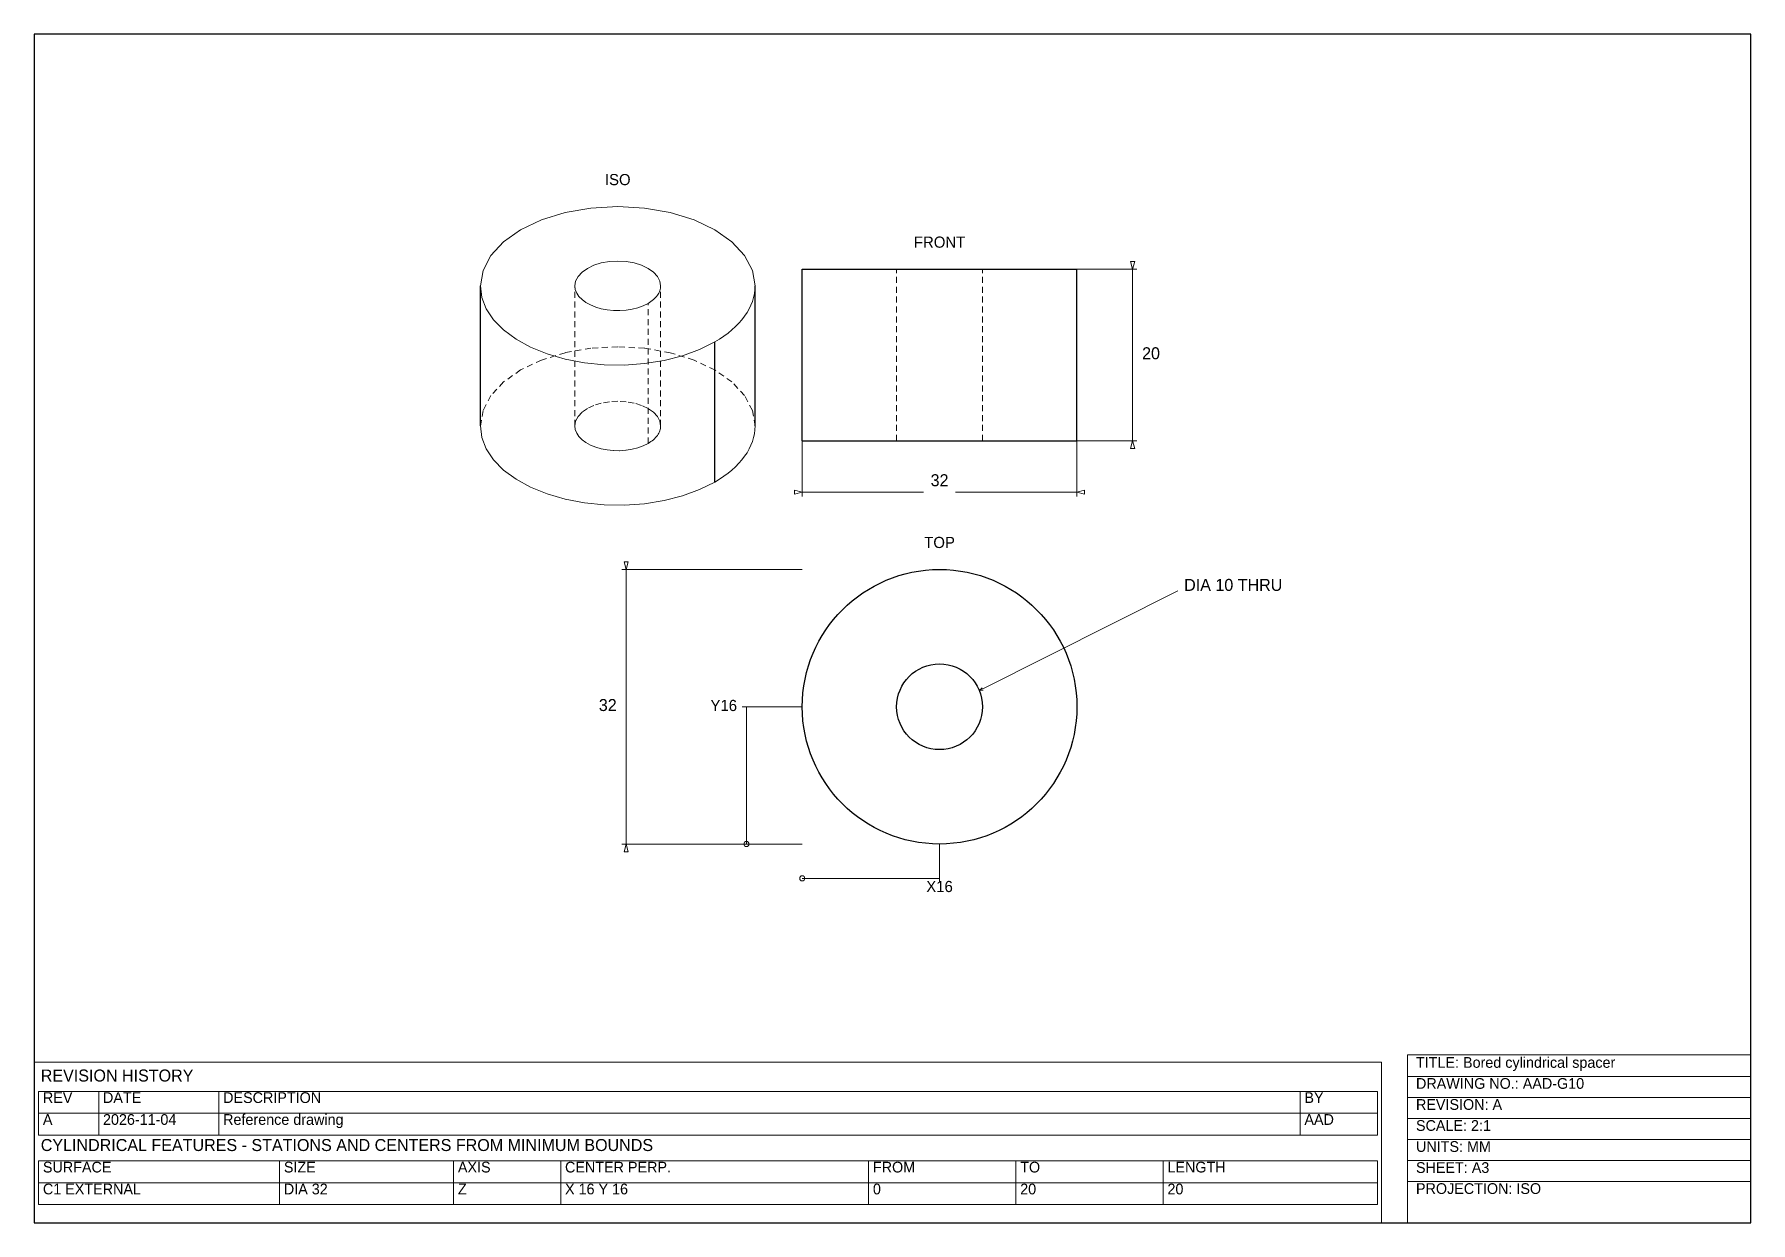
# Model space of a CAD drawing. Header units: millimetres. Extents: x 10 to 410, y 10 to 287.
import ezdxf
from ezdxf.enums import TextEntityAlignment as Align

# ---------------------------------------------------------------- set-up
doc = ezdxf.new("R2010")
doc.units = ezdxf.units.MM
doc.linetypes.add('HIDDEN', pattern=[2.3, 1.4, -0.9])
for name, color, linetype, lineweight in [('ANNOTATION', 7, 'Continuous', 18), ('BORDER', 7, 'Continuous', 18), ('DIMENSIONS', 7, 'Continuous', 18), ('HIDDEN', 8, 'Continuous', 18), ('SCHEDULE', 7, 'Continuous', 18), ('TITLE', 7, 'Continuous', 18), ('VISIBLE', 7, 'Continuous', 18)]:
    doc.layers.add(name, color=color, linetype=linetype, lineweight=lineweight)

msp = doc.modelspace()

# ---------------------------------------------------------------- linework, layer by layer
at = {"layer": 'BORDER', "lineweight": 30}
for p, q in [((410, 287), (10, 287)), ((10, 287), (10, 10)), ((410, 10), (410, 287)), ((10, 10), (410, 10))]:
    msp.add_line(p, q, dxfattribs=at)
at = {"layer": 'DIMENSIONS', "lineweight": 13}
for p, q in [((252.97, 232.26), (266.97, 232.26)), ((266.45, 234.06), (265.49, 234.06)), ((188.97, 192.26), (188.97, 179.26)), ((252.97, 192.26), (252.97, 179.26)), ((252.97, 192.26), (266.97, 192.26)), ((265.49, 190.46), (266.45, 190.46)), ((187.17, 180.74), (187.17, 179.78)), ((254.77, 179.78), (254.77, 180.74)), ((148.4, 164.06), (147.44, 164.06)), ((188.97, 162.26), (146.92, 162.26)), ((231.19, 134.49), (276.47, 157.26)), ((230.21, 134.08), (230.87, 134.7)), ((230.21, 134.08), (231.19, 134.49)), ((230.21, 134.08), (231.11, 134.11)), ((188.97, 130.26), (174.97, 130.26)), ((188.97, 98.26), (146.92, 98.26)), ((147.44, 96.46), (148.4, 96.46)), ((220.97, 98.26), (220.97, 89.26))]:
    msp.add_line(p, q, dxfattribs=at)
at = {"layer": 'DIMENSIONS', "lineweight": 18}
for p, q in [((265.97, 232.26), (265.49, 234.06)), ((265.97, 232.26), (266.45, 234.06)), ((265.97, 192.26), (265.97, 232.26)), ((265.97, 192.26), (265.49, 190.46)), ((265.97, 192.26), (266.45, 190.46)), ((188.97, 180.26), (187.17, 180.74)), ((188.97, 180.26), (187.17, 179.78)), ((188.97, 180.26), (217.21, 180.26)), ((224.72, 180.26), (252.97, 180.26)), ((252.97, 180.26), (254.77, 180.74)), ((252.97, 180.26), (254.77, 179.78)), ((147.92, 162.26), (147.44, 164.06)), ((147.92, 162.26), (148.4, 164.06)), ((147.92, 98.26), (147.92, 162.26)), ((174.97, 130.26), (176.97, 130.26)), ((175.97, 98.26), (175.97, 130.26)), ((147.92, 98.26), (147.44, 96.46)), ((147.92, 98.26), (148.4, 96.46)), ((188.97, 90.26), (220.97, 90.26)), ((220.97, 89.26), (220.97, 91.26))]:
    msp.add_line(p, q, dxfattribs=at)
for centre in [(175.97, 98.26), (188.97, 90.26)]:
    msp.add_circle(centre, 0.6, dxfattribs=at)
at = {"layer": 'HIDDEN', "linetype": 'HIDDEN', "lineweight": 18}
for p, q in [((210.97, 192.26), (210.97, 232.26)), ((230.97, 232.26), (210.97, 232.26)), ((230.97, 192.26), (230.97, 232.26)), ((135.97, 195.71), (135.97, 228.37)), ((155.97, 195.71), (155.97, 228.37)), ((153.04, 191.63), (153.04, 224.29)), ((230.97, 192.26), (210.97, 192.26))]:
    msp.add_line(p, q, dxfattribs=at)
at = {"layer": 'HIDDEN', "linetype": 'HIDDEN', "lineweight": 15}
for points in [[(177.97, 195.71), (177.35, 199.31), (175.53, 202.78), (172.57, 205.97), (168.59, 208.77), (163.75, 211.07), (158.21, 212.78), (152.21, 213.83), (145.97, 214.18), (139.72, 213.83), (133.72, 212.78), (128.19, 211.07), (123.34, 208.77), (119.36, 205.97), (116.4, 202.78), (114.58, 199.31), (113.97, 195.71)], [(155.97, 195.71), (155.77, 196.84), (155.21, 197.92), (154.28, 198.92), (153.04, 199.79), (151.52, 200.51), (149.79, 201.04), (147.92, 201.37), (145.97, 201.48), (144.02, 201.37), (142.14, 201.04), (140.41, 200.51), (138.9, 199.79), (137.65, 198.92), (136.73, 197.92), (136.16, 196.84), (135.97, 195.71)], [(135.97, 195.71), (136.08, 194.86), (136.4, 194.03), (136.93, 193.24), (137.65, 192.5), (138.56, 191.83), (139.62, 191.25), (140.83, 190.76), (142.14, 190.37), (143.54, 190.11), (144.99, 189.96), (146.46, 189.94), (147.92, 190.05), (149.34, 190.27), (150.68, 190.62), (151.92, 191.07), (153.04, 191.63)], [(153.04, 191.63), (153.38, 191.83), (153.7, 192.05), (154, 192.27), (154.28, 192.5), (154.54, 192.74), (154.79, 192.99), (155.01, 193.24), (155.21, 193.5), (155.38, 193.76), (155.54, 194.03), (155.67, 194.31), (155.77, 194.58), (155.86, 194.86), (155.92, 195.14), (155.95, 195.43), (155.97, 195.71)]]:
    msp.add_lwpolyline(points, dxfattribs=at)
at = {"layer": 'SCHEDULE', "lineweight": 18}
for p, q in [((324, 47.4), (10, 47.4)), ((10, 47.4), (10, 10)), ((324, 10), (324, 47.4)), ((10, 10), (324, 10))]:
    msp.add_line(p, q, dxfattribs=at)
at = {"layer": 'SCHEDULE', "lineweight": 13}
for p, q in [((11, 40.6), (323, 40.6)), ((11, 40.6), (11, 30.4)), ((25, 40.6), (25, 30.4)), ((53, 40.6), (53, 30.4)), ((305, 40.6), (305, 30.4)), ((323, 40.6), (323, 30.4)), ((11, 35.5), (323, 35.5)), ((11, 30.4), (323, 30.4)), ((11, 24.4), (323, 24.4)), ((11, 24.4), (11, 14.2)), ((67.16, 24.4), (67.16, 14.2)), ((107.72, 24.4), (107.72, 14.2)), ((132.68, 24.4), (132.68, 14.2)), ((204.44, 24.4), (204.44, 14.2)), ((238.76, 24.4), (238.76, 14.2)), ((273.08, 24.4), (273.08, 14.2)), ((323, 24.4), (323, 14.2)), ((11, 19.3), (323, 19.3)), ((11, 14.2), (323, 14.2))]:
    msp.add_line(p, q, dxfattribs=at)
at = {"layer": 'TITLE', "lineweight": 18}
for p, q in [((410, 49.1), (330, 49.1)), ((330, 49.1), (330, 10)), ((410, 10), (410, 49.1)), ((330, 10), (410, 10))]:
    msp.add_line(p, q, dxfattribs=at)
at = {"layer": 'TITLE', "lineweight": 13}
for p, q in [((330, 44.1), (410, 44.1)), ((330, 39.2), (410, 39.2)), ((330, 34.3), (410, 34.3)), ((330, 29.4), (410, 29.4)), ((330, 24.5), (410, 24.5)), ((330, 19.6), (410, 19.6))]:
    msp.add_line(p, q, dxfattribs=at)
at = {"layer": 'VISIBLE', "lineweight": 25}
for p, q in [((188.97, 192.26), (188.97, 232.26)), ((188.97, 232.26), (252.97, 232.26)), ((252.97, 192.26), (252.97, 232.26)), ((113.97, 195.71), (113.97, 228.37)), ((177.97, 195.71), (177.97, 228.37)), ((168.59, 182.64), (168.59, 215.3)), ((188.97, 192.26), (252.97, 192.26))]:
    msp.add_line(p, q, dxfattribs=at)
at = {"layer": 'VISIBLE', "lineweight": 18}
for points in [[(177.97, 228.37), (177.35, 231.97), (175.53, 235.44), (172.57, 238.63), (168.59, 241.43), (163.75, 243.73), (158.21, 245.44), (152.21, 246.49), (145.97, 246.84), (139.72, 246.49), (133.72, 245.44), (128.19, 243.73), (123.34, 241.43), (119.36, 238.63), (116.4, 235.44), (114.58, 231.97), (113.97, 228.37)], [(155.97, 228.37), (155.77, 229.5), (155.21, 230.58), (154.28, 231.58), (153.04, 232.45), (151.52, 233.17), (149.79, 233.7), (147.92, 234.03), (145.97, 234.14), (144.02, 234.03), (142.14, 233.7), (140.41, 233.17), (138.9, 232.45), (137.65, 231.58), (136.73, 230.58), (136.16, 229.5), (135.97, 228.37)], [(113.97, 228.37), (114.31, 225.66), (115.34, 223.01), (117.04, 220.47), (119.36, 218.1), (122.26, 215.96), (125.67, 214.09), (129.52, 212.52), (133.72, 211.3), (138.19, 210.45), (142.83, 209.98), (147.54, 209.92), (152.21, 210.25), (156.75, 210.97), (161.05, 212.08), (165.03, 213.53), (168.59, 215.3)], [(135.97, 228.37), (136.08, 227.52), (136.4, 226.69), (136.93, 225.9), (137.65, 225.16), (138.56, 224.49), (139.62, 223.91), (140.83, 223.42), (142.14, 223.03), (143.54, 222.77), (144.99, 222.62), (146.46, 222.6), (147.92, 222.71), (149.34, 222.93), (150.68, 223.28), (151.92, 223.73), (153.04, 224.29)], [(153.04, 224.29), (153.38, 224.49), (153.7, 224.71), (154, 224.93), (154.28, 225.16), (154.54, 225.4), (154.79, 225.65), (155.01, 225.9), (155.21, 226.16), (155.38, 226.42), (155.54, 226.69), (155.67, 226.97), (155.77, 227.24), (155.86, 227.52), (155.92, 227.8), (155.95, 228.09), (155.97, 228.37)], [(168.59, 215.3), (169.68, 215.96), (170.7, 216.65), (171.67, 217.36), (172.57, 218.1), (173.41, 218.87), (174.19, 219.66), (174.89, 220.47), (175.53, 221.3), (176.1, 222.14), (176.59, 223.01), (177.01, 223.88), (177.35, 224.76), (177.62, 225.66), (177.81, 226.56), (177.93, 227.46), (177.97, 228.37)], [(113.97, 195.71), (114.31, 193), (115.34, 190.35), (117.04, 187.81), (119.36, 185.44), (122.26, 183.3), (125.67, 181.43), (129.52, 179.86), (133.72, 178.64), (138.19, 177.79), (142.83, 177.32), (147.54, 177.26), (152.21, 177.59), (156.75, 178.31), (161.05, 179.42), (165.03, 180.87), (168.59, 182.64)], [(168.59, 182.64), (169.68, 183.3), (170.7, 183.99), (171.67, 184.7), (172.57, 185.44), (173.41, 186.21), (174.19, 187), (174.89, 187.81), (175.53, 188.64), (176.1, 189.48), (176.59, 190.35), (177.01, 191.22), (177.35, 192.1), (177.62, 193), (177.81, 193.9), (177.93, 194.8), (177.97, 195.71)]]:
    msp.add_lwpolyline(points, dxfattribs=at)
at = {"layer": 'VISIBLE', "lineweight": 25}
for radius in [32, 10]:
    msp.add_circle((220.97, 130.26), radius, dxfattribs=at)

# ---------------------------------------------------------------- texts
at = {"layer": 'ANNOTATION', "lineweight": 18}
for s, p in [('ISO', (145.97, 251.84)), ('FRONT', (220.97, 237.26)), ('TOP', (220.97, 167.26))]:
    msp.add_text(s, height=2.6, dxfattribs=at).set_placement(p, align=Align.CENTER)
at = {"layer": 'DIMENSIONS', "lineweight": 18}
for s, p in [('20', (268.17, 211.26)), ('DIA 10 THRU', (277.97, 157.26))]:
    msp.add_text(s, height=2.8, dxfattribs=at).set_placement(p)
for s, height, p in [('32', 2.8, (220.97, 181.66)), ('X16', 2.6, (220.97, 87.06))]:
    msp.add_text(s, height=height, dxfattribs=at).set_placement(p, align=Align.CENTER)
for s, height, p in [('32', 2.8, (145.72, 129.26)), ('Y16', 2.6, (173.77, 129.26))]:
    msp.add_text(s, height=height, dxfattribs=at).set_placement(p, align=Align.RIGHT)
at = {"layer": 'SCHEDULE', "lineweight": 18}
for s, height, p in [('REVISION HISTORY', 2.8, (11.5, 42.9)), ('REV', 2.5, (12, 37.9)), ('DATE', 2.5, (26, 37.9)), ('DESCRIPTION', 2.5, (54, 37.9)), ('BY', 2.5, (306, 37.9)), ('A', 2.5, (12, 32.8)), ('2026-11-04', 2.5, (26, 32.8)), ('Reference drawing', 2.5, (54, 32.8)), ('AAD', 2.5, (306, 32.8)), ('CYLINDRICAL FEATURES - STATIONS AND CENTERS FROM MINIMUM BOUNDS', 2.8, (11.5, 26.7)), ('SURFACE', 2.5, (12, 21.7)), ('SIZE', 2.5, (68.16, 21.7)), ('AXIS', 2.5, (108.72, 21.7)), ('CENTER PERP.', 2.5, (133.68, 21.7)), ('FROM', 2.5, (205.44, 21.7)), ('TO', 2.5, (239.76, 21.7)), ('LENGTH', 2.5, (274.08, 21.7)), ('C1 EXTERNAL', 2.5, (12, 16.6)), ('DIA 32', 2.5, (68.16, 16.6)), ('Z', 2.5, (108.72, 16.6)), ('X 16 Y 16', 2.5, (133.68, 16.6)), ('0', 2.5, (205.44, 16.6)), ('20', 2.5, (239.76, 16.6)), ('20', 2.5, (274.08, 16.6))]:
    msp.add_text(s, height=height, dxfattribs=at).set_placement(p)
at = {"layer": 'TITLE', "lineweight": 18}
for s, p in [('TITLE: Bored cylindrical spacer', (332, 46.1)), ('DRAWING NO.: AAD-G10', (332, 41.2)), ('REVISION: A', (332, 36.3)), ('SCALE: 2:1', (332, 31.4)), ('UNITS: MM', (332, 26.5)), ('SHEET: A3', (332, 21.6)), ('PROJECTION: ISO', (332, 16.7))]:
    msp.add_text(s, height=2.5, dxfattribs=at).set_placement(p)

doc.saveas('drawing.dxf')
